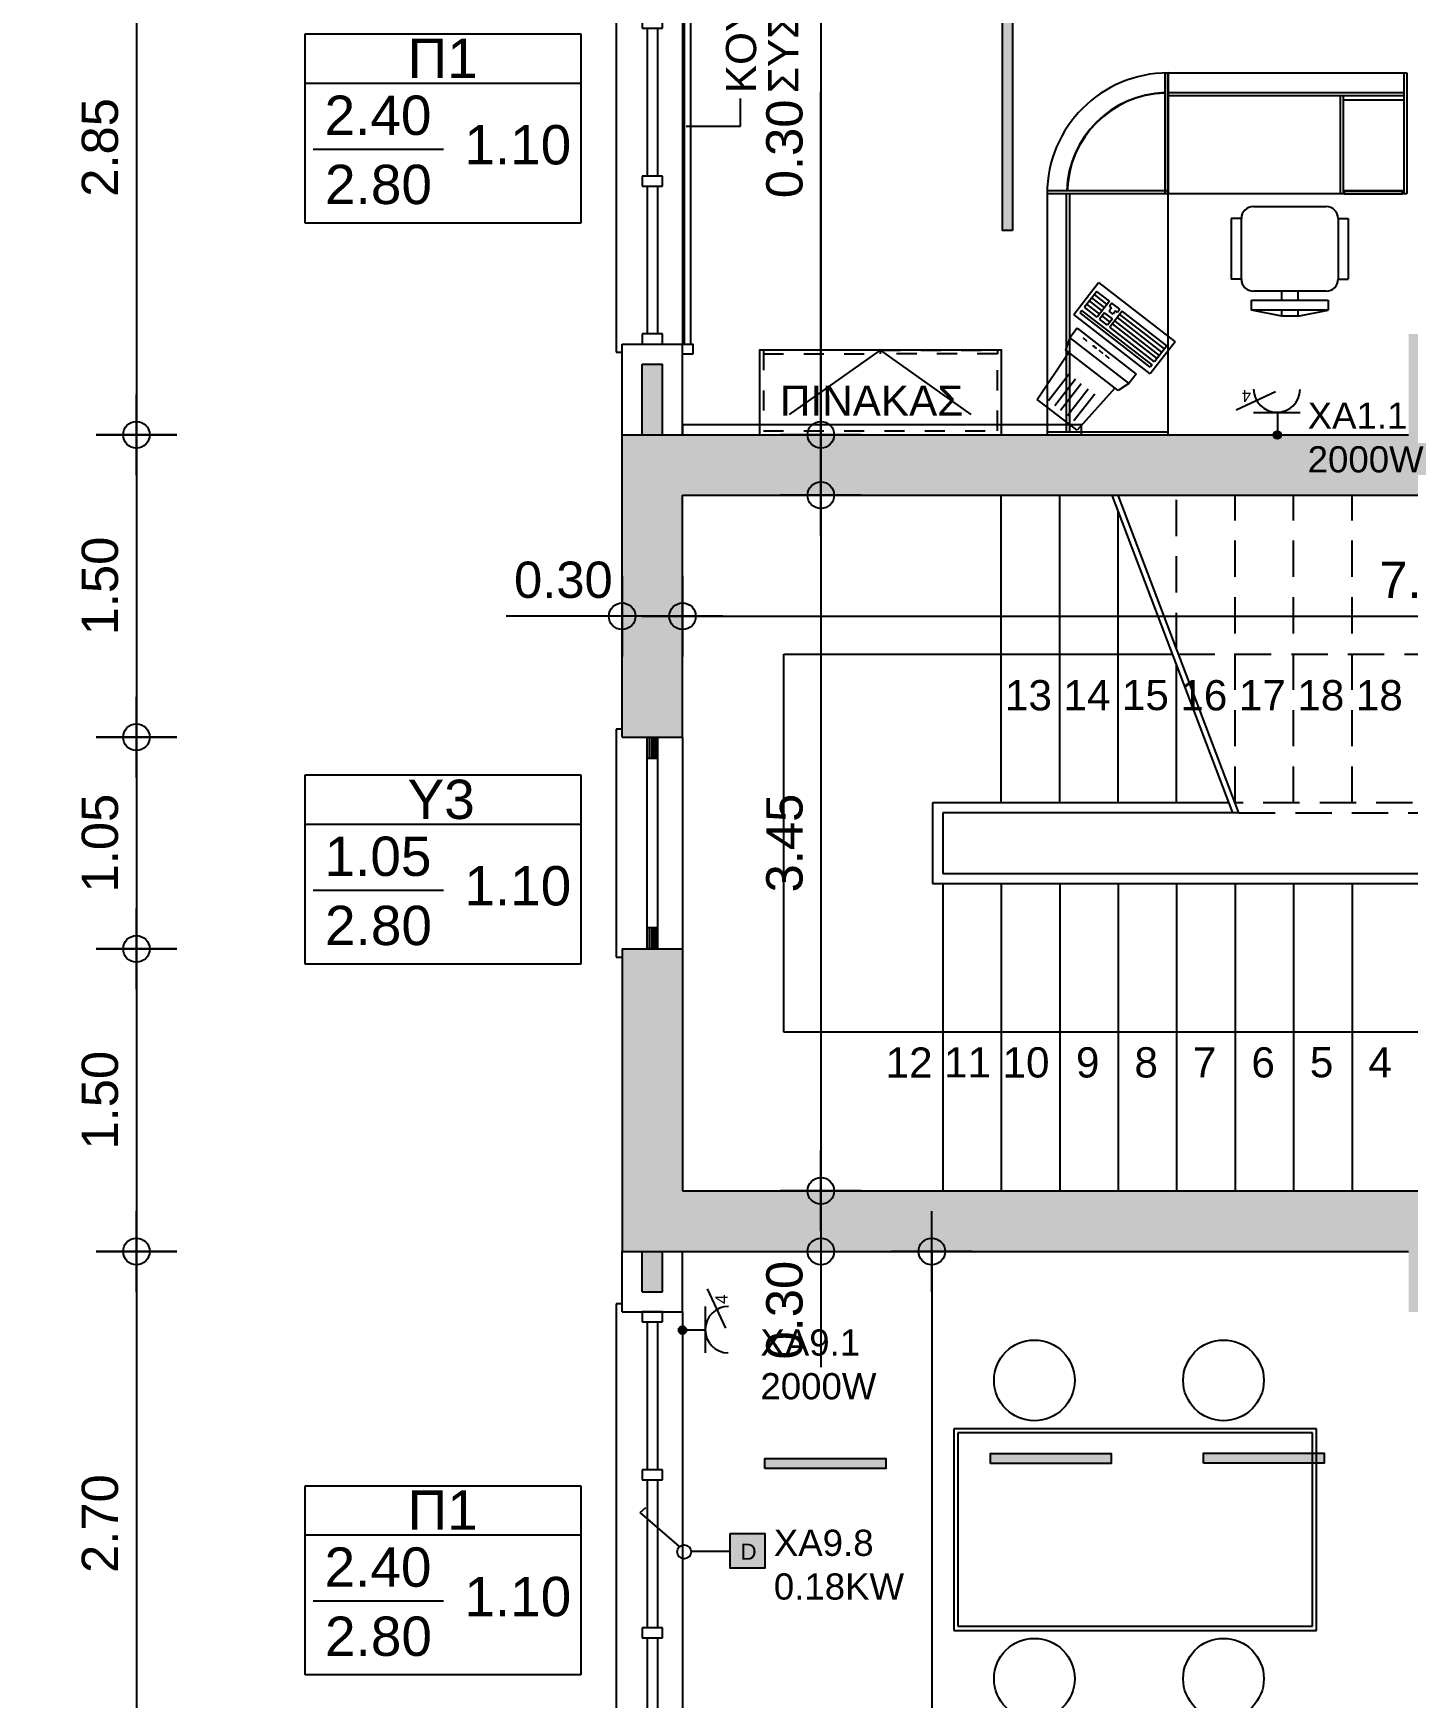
# Model space of a CAD drawing. Header units: metres. Extents: x -11 to 85, y -301 to 135.
# Drawn here: x 11.85 to 18.67, y -115.82 to -107.57 of the extents above; entities that cross this region are included whole.
import ezdxf
from ezdxf.enums import TextEntityAlignment as Align

# ---------------------------------------------------------------- set-up
doc = ezdxf.new("R2010")
doc.units = ezdxf.units.M
doc.header["$LTSCALE"] = 0.036
doc.header["$PDMODE"] = 2
doc.linetypes.add('HIDDEN', pattern=[0.375, 0.25, -0.125])
for name, color, linetype in [('arxitek aorofos', 252, 'Continuous'), ('DIMBLK', 252, 'Continuous'), ('Epipla', 252, 'Continuous'), ('hatch color', 252, 'Continuous'), ('HLEK-SYMBOL', 3, 'Continuous'), ('HLEK_FL001_SYMBOLS', 230, 'Continuous'), ('KYKLOFORHTES', 152, 'Continuous'), ('Parathira', 252, 'Continuous')]:
    doc.layers.add(name, color=color, linetype=linetype)
doc.styles.add('COMU-N', font='arial.ttf')
doc.styles.get("Standard").update_dxf_attribs({"font": 'arial.ttf'})
doc.dimstyles.new('CADWDOT', dxfattribs={"dimscale": 0.1, "dimtxt": 1.8, "dimasz": 0.08, "dimexe": 2, "dimexo": 0, "dimgap": 0.09, "dimtad": 0, "dimrnd": 0.001, "dimzin": 0, "dimdsep": 46, "dimtxsty": 'Standard', "dimblk1": 'ARTDIM', "dimblk2": 'ARTDIM', "dimsah": 1, "dimcen": 0.09, "dimdle": 0.05, "dimse1": 1, "dimse2": 1, "dimadec": 0, "dimazin": 0, "dimtfac": 1, "dimtmove": 0, "dimatfit": 3, "dimldrblk": 'ARTDIM', "dimfxl": 2, "dimtvp": 0.9999, "dimtolj": 1, "dimtzin": 0, "dimarcsym": 0})

# ---------------------------------------------------------------- blocks, each defined once
blk = doc.blocks.new('A$C52D13D70')
at = {"layer": 'Parathira'}
for p, q in [((-0.33, 0.04), (-0.33, -2.44)), ((-0.3, 0.04), (-0.33, 0.04)), ((-0.1, 0), (-0.2, 0)), ((-0.2, 0), (-0.2, -0.05)), ((-0.1, -0.05), (-0.1, 0)), ((0, 0), (0, -2.4)), ((-0.2, -0.05), (-0.1, -0.05)), ((-0.175, -0.05), (-0.175, -0.7833)), ((-0.125, -0.05), (-0.125, -0.7833)), ((-0.1, -0.7833), (-0.2, -0.7833)), ((-0.2, -0.7833), (-0.2, -0.8333)), ((-0.1, -0.8333), (-0.1, -0.7833)), ((-0.2, -0.8333), (-0.1, -0.8333)), ((-0.175, -0.8333), (-0.175, -1.5667)), ((-0.125, -0.8333), (-0.125, -1.5667)), ((-0.1, -1.5667), (-0.2, -1.5667)), ((-0.2, -1.5667), (-0.2, -1.6167)), ((-0.1, -1.6167), (-0.1, -1.5667)), ((-0.2, -1.6167), (-0.1, -1.6167)), ((-0.175, -1.6167), (-0.175, -2.35)), ((-0.125, -1.6167), (-0.125, -2.35)), ((-0.1, -2.35), (-0.2, -2.35)), ((-0.2, -2.35), (-0.2, -2.4)), ((-0.1, -2.4), (-0.1, -2.35)), ((-0.33, -2.44), (-0.3, -2.44)), ((-0.2, -2.4), (-0.1, -2.4))]:
    blk.add_line(p, q, dxfattribs=at)
blk = doc.blocks.new('A$C7E7A7D1A')
at = {"layer": 'Parathira'}
for p, q in [((-0.33, 0.04), (-0.33, -1.09)), ((-0.3, 0.04), (-0.33, 0.04)), ((-0.175, 0), (-0.125, 0)), ((-0.175, -1.05), (-0.175, 0)), ((-0.125, 0), (-0.125, -1.05)), ((0, 0), (0, -1.05)), ((-0.165, 0), (-0.165, -0.105)), ((-0.155, 0), (-0.155, -0.105)), ((-0.145, 0), (-0.145, -0.105)), ((-0.135, 0), (-0.135, -0.105)), ((-0.125, -0.105), (-0.175, -0.105)), ((-0.125, -0.945), (-0.175, -0.945)), ((-0.165, -0.945), (-0.165, -1.05)), ((-0.155, -0.945), (-0.155, -1.05)), ((-0.145, -0.945), (-0.145, -1.05)), ((-0.135, -0.945), (-0.135, -1.05)), ((-0.125, -1.05), (-0.175, -1.05)), ((-0.33, -1.09), (-0.3, -1.09))]:
    blk.add_line(p, q, dxfattribs=at)
blk = doc.blocks.new('ARTDIM')
at = {"layer": 'DIMBLK'}
for p, q in [((0, -24.9975), (0, 24.9975)), ((-24.9975, 0), (24.9975, 0))]:
    blk.add_line(p, q, dxfattribs=at)
blk.add_circle((0, 0), 8.25, dxfattribs=at)
blk = doc.blocks.new('*D1003')
at = {"layer": 'arxitek aorofos', "color": 0, "lineweight": -2}
blk.add_line((10.4234, -98.6155), (10.4234, -127.9995), dxfattribs=at)
at = {"layer": 'Defpoints', "color": 0, "transparency": 16777216}
for p in [(13.537, -98.6075), (10.4234, -128.0075), (13.537, -128.0075)]:
    blk.add_point(p, dxfattribs=at)
at = {"layer": 'arxitek aorofos', "color": 0, "lineweight": -2, "xscale": 0.008, "yscale": 0.008, "zscale": 0.008}
for p, rotation in [((10.4234, -98.6075), 90), ((10.4234, -128.0075), 270)]:
    blk.add_blockref('ARTDIM', p, dxfattribs=dict(at, rotation=rotation))
at = {"layer": 'arxitek aorofos', "color": 0, "insert": (10.2434, -113.3075), "char_height": 0.18, "attachment_point": 5, "rotation": 90}
blk.add_mtext('\\A1;29.40', dxfattribs=at)
blk = doc.blocks.new('*D1019')
at = {"layer": 'arxitek aorofos', "color": 0, "lineweight": -2}
blk.add_line((12.3649, -106.7155), (12.3649, -109.5495), dxfattribs=at)
at = {"layer": 'Defpoints', "color": 0, "transparency": 16777216}
for p in [(13.8283, -106.7075), (12.3649, -109.5575), (13.8283, -109.5575)]:
    blk.add_point(p, dxfattribs=at)
at = {"layer": 'arxitek aorofos', "color": 0, "lineweight": -2, "xscale": 0.008, "yscale": 0.008, "zscale": 0.008}
for p, rotation in [((12.3649, -106.7075), 90), ((12.3649, -109.5575), 270)]:
    blk.add_blockref('ARTDIM', p, dxfattribs=dict(at, rotation=rotation))
at = {"layer": 'arxitek aorofos', "color": 0, "insert": (12.1849, -108.1325), "char_height": 0.18, "attachment_point": 5, "rotation": 90}
blk.add_mtext('\\A1;2.85', dxfattribs=at)
blk = doc.blocks.new('*D1020')
at = {"layer": 'arxitek aorofos', "color": 0, "lineweight": -2}
blk.add_line((12.3649, -109.5655), (12.3649, -111.0495), dxfattribs=at)
at = {"layer": 'Defpoints', "color": 0, "transparency": 16777216}
for p in [(13.8283, -109.5575), (12.3649, -111.0575), (13.8283, -111.0575)]:
    blk.add_point(p, dxfattribs=at)
at = {"layer": 'arxitek aorofos', "color": 0, "lineweight": -2, "xscale": 0.008, "yscale": 0.008, "zscale": 0.008}
for p, rotation in [((12.3649, -109.5575), 90), ((12.3649, -111.0575), 270)]:
    blk.add_blockref('ARTDIM', p, dxfattribs=dict(at, rotation=rotation))
at = {"layer": 'arxitek aorofos', "color": 0, "insert": (12.1849, -110.3075), "char_height": 0.18, "attachment_point": 5, "rotation": 90}
blk.add_mtext('\\A1;1.50', dxfattribs=at)
blk = doc.blocks.new('*D1021')
at = {"layer": 'arxitek aorofos', "color": 0, "lineweight": -2}
blk.add_line((12.3649, -111.0655), (12.3649, -112.0995), dxfattribs=at)
at = {"layer": 'Defpoints', "color": 0, "transparency": 16777216}
for p in [(14.1283, -111.0575), (12.3649, -112.1075), (14.1283, -112.1075)]:
    blk.add_point(p, dxfattribs=at)
at = {"layer": 'arxitek aorofos', "color": 0, "lineweight": -2, "xscale": 0.008, "yscale": 0.008, "zscale": 0.008}
for p, rotation in [((12.3649, -111.0575), 90), ((12.3649, -112.1075), 270)]:
    blk.add_blockref('ARTDIM', p, dxfattribs=dict(at, rotation=rotation))
at = {"layer": 'arxitek aorofos', "color": 0, "insert": (12.1849, -111.5825), "char_height": 0.18, "attachment_point": 5, "rotation": 90}
blk.add_mtext('\\A1;1.05', dxfattribs=at)
blk = doc.blocks.new('*D1022')
at = {"layer": 'arxitek aorofos', "color": 0, "lineweight": -2}
blk.add_line((12.3649, -112.1155), (12.3649, -113.5995), dxfattribs=at)
at = {"layer": 'Defpoints', "color": 0, "transparency": 16777216}
for p in [(14.1283, -112.1075), (12.3649, -113.6075), (14.1283, -113.6075)]:
    blk.add_point(p, dxfattribs=at)
at = {"layer": 'arxitek aorofos', "color": 0, "lineweight": -2, "xscale": 0.008, "yscale": 0.008, "zscale": 0.008}
for p, rotation in [((12.3649, -112.1075), 90), ((12.3649, -113.6075), 270)]:
    blk.add_blockref('ARTDIM', p, dxfattribs=dict(at, rotation=rotation))
at = {"layer": 'arxitek aorofos', "color": 0, "insert": (12.1849, -112.8575), "char_height": 0.18, "attachment_point": 5, "rotation": 90}
blk.add_mtext('\\A1;1.50', dxfattribs=at)
blk = doc.blocks.new('*D1023')
at = {"layer": 'arxitek aorofos', "color": 0, "lineweight": -2}
blk.add_line((12.3649, -113.6155), (12.3649, -116.2995), dxfattribs=at)
at = {"layer": 'Defpoints', "color": 0, "transparency": 16777216}
for p in [(13.8283, -113.6075), (12.3649, -116.3075), (13.8283, -116.3075)]:
    blk.add_point(p, dxfattribs=at)
at = {"layer": 'arxitek aorofos', "color": 0, "lineweight": -2, "xscale": 0.008, "yscale": 0.008, "zscale": 0.008}
for p, rotation in [((12.3649, -113.6075), 90), ((12.3649, -116.3075), 270)]:
    blk.add_blockref('ARTDIM', p, dxfattribs=dict(at, rotation=rotation))
at = {"layer": 'arxitek aorofos', "color": 0, "insert": (12.1849, -114.9575), "char_height": 0.18, "attachment_point": 5, "rotation": 90}
blk.add_mtext('\\A1;2.70', dxfattribs=at)
blk = doc.blocks.new('*D1098')
at = {"layer": 'arxitek aorofos', "color": 0, "lineweight": -2}
blk.add_line((15.7595, -98.9155), (15.7595, -109.5495), dxfattribs=at)
at = {"layer": 'Defpoints', "color": 0, "transparency": 16777216}
for p in [(15.0737, -98.9075), (15.0737, -109.5575), (15.7595, -109.5575)]:
    blk.add_point(p, dxfattribs=at)
at = {"layer": 'arxitek aorofos', "color": 0, "lineweight": -2, "xscale": 0.008, "yscale": 0.008, "zscale": 0.008}
for p, rotation in [((15.7595, -98.9075), 90), ((15.7595, -109.5575), 270)]:
    blk.add_blockref('ARTDIM', p, dxfattribs=dict(at, rotation=rotation))
at = {"layer": 'arxitek aorofos', "color": 0, "insert": (15.5796, -104.2325), "char_height": 0.18, "attachment_point": 5, "rotation": 90}
blk.add_mtext('\\A1;10.65', dxfattribs=at)
blk = doc.blocks.new('*D1099')
at = {"layer": 'arxitek aorofos', "color": 0, "lineweight": -2}
for p, q in [((15.7595, -109.5575), (15.7595, -107.8562)), ((15.7595, -109.8495), (15.7595, -109.5655))]:
    blk.add_line(p, q, dxfattribs=at)
at = {"layer": 'Defpoints', "color": 0, "transparency": 16777216}
for p in [(15.3737, -109.5575), (15.3737, -109.8575), (15.7595, -109.8575)]:
    blk.add_point(p, dxfattribs=at)
at = {"layer": 'arxitek aorofos', "color": 0, "lineweight": -2, "xscale": 0.008, "yscale": 0.008, "zscale": 0.008}
for p, rotation in [((15.7595, -109.5575), 90), ((15.7595, -109.8575), 270)]:
    blk.add_blockref('ARTDIM', p, dxfattribs=dict(at, rotation=rotation))
at = {"layer": 'arxitek aorofos', "color": 0, "insert": (15.5796, -108.1395), "char_height": 0.18, "attachment_point": 5, "rotation": 90}
blk.add_mtext('\\A1;0.30', dxfattribs=at)
blk = doc.blocks.new('*D1100')
at = {"layer": 'arxitek aorofos', "color": 0, "lineweight": -2}
blk.add_line((15.7595, -109.8655), (15.7595, -113.2995), dxfattribs=at)
at = {"layer": 'Defpoints', "color": 0, "transparency": 16777216}
for p in [(15.0737, -109.8575), (15.0737, -113.3075), (15.7595, -113.3075)]:
    blk.add_point(p, dxfattribs=at)
at = {"layer": 'arxitek aorofos', "color": 0, "lineweight": -2, "xscale": 0.008, "yscale": 0.008, "zscale": 0.008}
for p, rotation in [((15.7595, -109.8575), 90), ((15.7595, -113.3075), 270)]:
    blk.add_blockref('ARTDIM', p, dxfattribs=dict(at, rotation=rotation))
at = {"layer": 'arxitek aorofos', "color": 0, "insert": (15.5796, -111.5825), "char_height": 0.18, "attachment_point": 5, "rotation": 90}
blk.add_mtext('\\A1;3.45', dxfattribs=at)
blk = doc.blocks.new('*D1101')
at = {"layer": 'arxitek aorofos', "color": 0, "lineweight": -2}
for p, q in [((15.7595, -113.3155), (15.7595, -113.5995)), ((15.7595, -113.6075), (15.7595, -114.1821))]:
    blk.add_line(p, q, dxfattribs=at)
at = {"layer": 'Defpoints', "color": 0, "transparency": 16777216}
for p in [(15.0737, -113.3075), (15.0737, -113.6075), (15.7595, -113.6075)]:
    blk.add_point(p, dxfattribs=at)
at = {"layer": 'arxitek aorofos', "color": 0, "lineweight": -2, "xscale": 0.008, "yscale": 0.008, "zscale": 0.008}
for p, rotation in [((15.7595, -113.3075), 90), ((15.7595, -113.6075), 270)]:
    blk.add_blockref('ARTDIM', p, dxfattribs=dict(at, rotation=rotation))
at = {"layer": 'arxitek aorofos', "color": 0, "insert": (15.5796, -113.8988), "char_height": 0.18, "attachment_point": 5, "rotation": 90}
blk.add_mtext('\\A1;0.30', dxfattribs=at)
blk = doc.blocks.new('*D1102')
at = {"layer": 'arxitek aorofos', "color": 0, "lineweight": -2}
blk.add_line((16.3095, -113.6155), (16.3095, -120.3495), dxfattribs=at)
at = {"layer": 'Defpoints', "color": 0, "transparency": 16777216}
for p in [(19.2237, -113.6075), (16.3095, -120.3575), (19.2237, -120.3575)]:
    blk.add_point(p, dxfattribs=at)
at = {"layer": 'arxitek aorofos', "color": 0, "lineweight": -2, "xscale": 0.008, "yscale": 0.008, "zscale": 0.008}
for p, rotation in [((16.3095, -113.6075), 90), ((16.3095, -120.3575), 270)]:
    blk.add_blockref('ARTDIM', p, dxfattribs=dict(at, rotation=rotation))
at = {"layer": 'arxitek aorofos', "color": 0, "insert": (16.1296, -116.9825), "char_height": 0.18, "attachment_point": 5, "rotation": 90}
blk.add_mtext('\\A1;6.75', dxfattribs=at)
blk = doc.blocks.new('*D1116')
at = {"layer": 'arxitek aorofos', "color": 0, "lineweight": -2}
for p, q in [((14.7737, -110.4577), (14.1991, -110.4577)), ((15.0657, -110.4577), (14.7817, -110.4577))]:
    blk.add_line(p, q, dxfattribs=at)
at = {"layer": 'Defpoints', "color": 0, "transparency": 16777216}
for p in [(14.7737, -110.0392), (15.0737, -110.0392), (14.7737, -110.4577)]:
    blk.add_point(p, dxfattribs=at)
at = {"layer": 'arxitek aorofos', "color": 0, "lineweight": -2, "xscale": 0.008, "yscale": 0.008, "zscale": 0.008, "rotation": 180}
blk.add_blockref('ARTDIM', (14.7737, -110.4577), dxfattribs=at)
at = {"layer": 'arxitek aorofos', "color": 0, "lineweight": -2, "xscale": 0.008, "yscale": 0.008, "zscale": 0.008}
blk.add_blockref('ARTDIM', (15.0737, -110.4577), dxfattribs=at)
at = {"layer": 'arxitek aorofos', "color": 0, "insert": (14.4824, -110.2777), "char_height": 0.18, "attachment_point": 5}
blk.add_mtext('\\A1;0.30', dxfattribs=at)
blk = doc.blocks.new('*D1117')
at = {"layer": 'arxitek aorofos', "color": 0, "lineweight": -2}
blk.add_line((15.0817, -110.4577), (22.4657, -110.4577), dxfattribs=at)
at = {"layer": 'Defpoints', "color": 0, "transparency": 16777216}
for p in [(15.0737, -110.0392), (22.4737, -110.0392), (22.4737, -110.4577)]:
    blk.add_point(p, dxfattribs=at)
at = {"layer": 'arxitek aorofos', "color": 0, "lineweight": -2, "xscale": 0.008, "yscale": 0.008, "zscale": 0.008, "rotation": 180}
blk.add_blockref('ARTDIM', (15.0737, -110.4577), dxfattribs=at)
at = {"layer": 'arxitek aorofos', "color": 0, "lineweight": -2, "xscale": 0.008, "yscale": 0.008, "zscale": 0.008}
blk.add_blockref('ARTDIM', (22.4737, -110.4577), dxfattribs=at)
at = {"layer": 'arxitek aorofos', "color": 0, "insert": (18.7737, -110.2777), "char_height": 0.18, "attachment_point": 5}
blk.add_mtext('\\A1;7.40', dxfattribs=at)
blk = doc.blocks.new('A$C074263FA')
at = {"layer": 'Epipla'}
for p, q in [((0.05, -0.01), (2.45, -0.01)), ((0.05, -0.04), (2.45, -0.04))]:
    blk.add_line(p, q, dxfattribs=at)
for points in [[(0, -0.05), (0, 0), (0.05, 0), (0.05, -0.05)], [(2.5, -0.05), (2.5, 0), (2.45, 0), (2.45, -0.05)]]:
    blk.add_lwpolyline(points, close=True, dxfattribs=at)
blk = doc.blocks.new('thranio erga 1')
at = {"layer": 'arxitek aorofos'}
for p, q in [((-7.0812, 47.2606), (-8.0812, 47.2606)), ((-8.0812, 47.2606), (-8.0812, 45.4606)), ((-7.1012, 47.2406), (-8.0612, 47.2406)), ((-8.0612, 47.2406), (-8.0612, 45.4806)), ((-7.1012, 45.4806), (-7.1012, 47.2406)), ((-7.0812, 45.4606), (-7.0812, 47.2606)), ((-8.0812, 45.4606), (-7.0812, 45.4606)), ((-8.0612, 45.4806), (-7.1012, 45.4806))]:
    blk.add_line(p, q, dxfattribs=at)
for centre in [(-8.3206, 46.7988), (-6.8412, 46.7988), (-8.3206, 45.8608), (-6.8412, 45.8608)]:
    blk.add_circle(centre, 0.2, dxfattribs=at)
blk = doc.blocks.new('gJ6_a14')
at = {"linetype": 'Continuous'}
for p, q in [((-0.1176, 0.1119), (0.113, 0.1119)), ((0, 0.1119), (0, 0))]:
    blk.add_line(p, q, dxfattribs=at)
blk.add_arc((-0.0023, 0.2279), 0.1153, 180, 358.95657, dxfattribs=at)
blk = doc.blocks.new('*X1779')
at = {"color": 0}
for p, q in [((15.598, 2.587), (15.737, 2.727)), ((15.598, 2.622), (15.702, 2.727)), ((15.604, 2.646), (15.605, 2.647)), ((15.605, 2.559), (15.765, 2.719)), ((15.609, 2.652), (15.618, 2.66)), ((15.617, 2.536), (15.789, 2.707)), ((15.623, 2.665), (15.631, 2.674)), ((15.633, 2.516), (15.808, 2.691)), ((15.636, 2.678), (15.645, 2.687)), ((15.64, 2.647), (15.649, 2.656)), ((15.649, 2.691), (15.658, 2.7)), ((15.653, 2.501), (15.824, 2.672)), ((15.654, 2.66), (15.662, 2.669)), ((15.662, 2.705), (15.671, 2.714)), ((15.667, 2.674), (15.676, 2.683)), ((15.671, 2.643), (15.68, 2.652)), ((15.676, 2.718), (15.678, 2.721)), ((15.676, 2.489), (15.836, 2.648)), ((15.68, 2.687), (15.689, 2.696)), ((15.685, 2.656), (15.693, 2.665)), ((15.693, 2.7), (15.702, 2.709)), ((15.698, 2.669), (15.707, 2.678)), ((15.702, 2.638), (15.711, 2.647)), ((15.707, 2.714), (15.715, 2.722)), ((15.711, 2.683), (15.72, 2.691)), ((15.715, 2.652), (15.724, 2.66)), ((15.72, 2.727), (15.721, 2.728)), ((15.724, 2.696), (15.733, 2.705)), ((15.729, 2.665), (15.738, 2.674)), ((15.738, 2.709), (15.746, 2.718)), ((15.742, 2.678), (15.751, 2.687)), ((15.746, 2.647), (15.755, 2.656)), ((15.751, 2.722), (15.752, 2.724)), ((15.755, 2.691), (15.764, 2.7)), ((15.76, 2.66), (15.768, 2.669)), ((15.768, 2.705), (15.777, 2.714)), ((15.773, 2.674), (15.782, 2.683)), ((15.777, 2.643), (15.786, 2.652)), ((15.786, 2.687), (15.795, 2.696)), ((15.791, 2.656), (15.799, 2.665)), ((15.804, 2.669), (15.813, 2.678)), ((15.808, 2.638), (15.817, 2.647)), ((15.822, 2.652), (15.83, 2.66)), ((15.601, 2.607), (15.609, 2.616)), ((15.605, 2.577), (15.614, 2.585)), ((15.611, 2.547), (15.618, 2.554)), ((15.614, 2.621), (15.623, 2.63)), ((15.618, 2.59), (15.627, 2.599)), ((15.623, 2.559), (15.631, 2.568)), ((15.627, 2.634), (15.636, 2.643)), ((15.627, 2.528), (15.636, 2.537)), ((15.631, 2.603), (15.64, 2.612)), ((15.636, 2.572), (15.645, 2.581)), ((15.64, 2.541), (15.649, 2.55)), ((15.645, 2.616), (15.654, 2.625)), ((15.645, 2.51), (15.654, 2.519)), ((15.649, 2.585), (15.658, 2.594)), ((15.654, 2.554), (15.662, 2.563)), ((15.658, 2.63), (15.667, 2.638)), ((15.658, 2.523), (15.667, 2.532)), ((15.662, 2.599), (15.671, 2.607)), ((15.664, 2.494), (15.671, 2.501)), ((15.667, 2.568), (15.676, 2.577)), ((15.671, 2.537), (15.68, 2.546)), ((15.676, 2.612), (15.685, 2.621)), ((15.676, 2.506), (15.685, 2.515)), ((15.68, 2.581), (15.689, 2.59)), ((15.685, 2.55), (15.693, 2.559)), ((15.689, 2.625), (15.698, 2.634)), ((15.689, 2.519), (15.698, 2.528)), ((15.693, 2.594), (15.702, 2.603)), ((15.693, 2.488), (15.702, 2.497)), ((15.698, 2.563), (15.707, 2.572)), ((15.702, 2.532), (15.711, 2.541)), ((15.705, 2.482), (15.843, 2.62)), ((15.707, 2.607), (15.715, 2.616)), ((15.707, 2.501), (15.715, 2.51)), ((15.711, 2.577), (15.72, 2.585)), ((15.715, 2.546), (15.724, 2.554)), ((15.72, 2.621), (15.729, 2.63)), ((15.72, 2.515), (15.729, 2.523)), ((15.724, 2.59), (15.733, 2.599)), ((15.724, 2.484), (15.733, 2.493)), ((15.729, 2.559), (15.738, 2.568)), ((15.733, 2.634), (15.742, 2.643)), ((15.733, 2.528), (15.742, 2.537)), ((15.738, 2.603), (15.746, 2.612)), ((15.738, 2.497), (15.746, 2.506)), ((15.741, 2.482), (15.842, 2.584)), ((15.742, 2.572), (15.751, 2.581)), ((15.746, 2.541), (15.755, 2.55)), ((15.751, 2.616), (15.76, 2.625)), ((15.751, 2.51), (15.76, 2.519)), ((15.755, 2.585), (15.764, 2.594)), ((15.76, 2.554), (15.768, 2.563)), ((15.764, 2.63), (15.773, 2.638)), ((15.764, 2.523), (15.773, 2.532)), ((15.768, 2.599), (15.777, 2.607)), ((15.768, 2.493), (15.777, 2.501)), ((15.773, 2.568), (15.782, 2.577)), ((15.777, 2.537), (15.786, 2.546)), ((15.782, 2.612), (15.791, 2.621)), ((15.782, 2.506), (15.791, 2.515)), ((15.786, 2.581), (15.795, 2.59)), ((15.791, 2.55), (15.799, 2.559)), ((15.795, 2.625), (15.804, 2.634)), ((15.795, 2.519), (15.804, 2.528)), ((15.799, 2.594), (15.808, 2.603)), ((15.804, 2.563), (15.813, 2.572)), ((15.808, 2.532), (15.817, 2.541)), ((15.813, 2.607), (15.822, 2.616)), ((15.817, 2.577), (15.826, 2.585)), ((15.822, 2.546), (15.83, 2.554)), ((15.826, 2.621), (15.835, 2.63)), ((15.83, 2.59), (15.839, 2.599)), ((15.835, 2.559), (15.835, 2.56)), ((15.839, 2.634), (15.84, 2.635)), ((15.844, 2.603), (15.844, 2.603))]:
    blk.add_line(p, q, dxfattribs=at)
blk = doc.blocks.new('GJ6_A78')
at = {"layer": 'HLEK-SYMBOL', "color": 0, "linetype": 'Continuous'}
blk.add_circle((0, 0), 0.0989, dxfattribs=at)
at = {"layer": 'HLEK-SYMBOL', "color": 0, "xscale": 0.8, "yscale": 0.8, "zscale": 0.8}
blk.add_blockref('*X1779', (-12.576, -2.084), dxfattribs=at)
blk = doc.blocks.new('priza')
at = {"layer": 'HLEK_FL001_SYMBOLS', "rotation": 180}
blk.add_blockref('gJ6_a14', (87.4, -100.4952), dxfattribs=at)
at = {"layer": 'HLEK_FL001_SYMBOLS', "xscale": 0.1951472641207488, "yscale": 0.1951472641207488, "zscale": 0.1951472641207488}
blk.add_blockref('GJ6_A78', (87.4, -100.4953), dxfattribs=at)
blk = doc.blocks.new('tetrapli priza')
at = {"layer": 'HLEK_FL001_SYMBOLS', "ltscale": 5}
blk.add_line((479.6442, -48.2674), (479.8393, -48.1769), dxfattribs=at)
at = {"layer": 'HLEK_FL001_SYMBOLS'}
blk.add_blockref('priza', (392.2343, 52.442), dxfattribs=at)
at = {"layer": 'HLEK_FL001_SYMBOLS', "ltscale": 5}
blk.add_text('4', height=0.06, dxfattribs=at).set_placement((479.7645, -48.2766))
blk = doc.blocks.new('lampes fthorismou 120')
at = {"layer": 'hatch color'}
blk.add_hatch(color=181, dxfattribs=at).paths.add_polyline_path([(84.1811, -99.2639), (84.1811, -99.2139), (85.3811, -99.2139), (85.3811, -99.2639)])
at = {"layer": 'HLEK_FL001_SYMBOLS'}
blk.add_lwpolyline([(84.1811, -99.2639), (84.1811, -99.2139), (85.3811, -99.2139), (85.3811, -99.2639)], close=True, dxfattribs=at)
blk = doc.blocks.new('led 23W')
at = {"layer": 'hatch color'}
blk.add_hatch(color=181, dxfattribs=at).paths.add_polyline_path([(101.2388, -6.7734), (101.2388, -6.7234), (101.8376, -6.7234), (101.8376, -6.7734)])
at = {"layer": 'HLEK_FL001_SYMBOLS'}
blk.add_lwpolyline([(101.2388, -6.7734), (101.2388, -6.7234), (101.8376, -6.7234), (101.8376, -6.7734)], close=True, dxfattribs=at)
blk = doc.blocks.new('gJ6_a1')
at = {"linetype": 'Continuous'}
for p, q in [((-0.2193, 0.2297), (-0.191, 0.2541)), ((-0.024, 0.0608), (-0.2193, 0.2297))]:
    blk.add_line(p, q, dxfattribs=at)
blk.add_circle((-0.0005, 0.0343), 0.0349, dxfattribs=at)
blk = doc.blocks.new('dimmer')
at = {"layer": 'HLEK_FL001_SYMBOLS'}
blk.add_hatch(color=11, dxfattribs=at).paths.add_polyline_path([(2263.758, 1291.699), (2263.543, 1291.699), (2263.543, 1291.484), (2263.758, 1291.484)])
blk.add_lwpolyline([(2263.543, 1291.699), (2263.758, 1291.699), (2263.758, 1291.484), (2263.543, 1291.484)], close=True, dxfattribs=at)
blk.add_text('D', height=0.1, dxfattribs=at).set_placement((2263.606, 1291.536))
blk = doc.blocks.new('dimmer1')
at = {"layer": 'HLEK_FL001_SYMBOLS'}
blk.add_line((2318.1609, 1255.9928), (2317.9681, 1255.9928), dxfattribs=at)
at = {"layer": 'HLEK_FL001_SYMBOLS', "xscale": 0.8000000000000114, "yscale": 0.8000000000000114, "zscale": 0.8000000000000114}
blk.add_blockref('dimmer', (507.3271, 222.7235), dxfattribs=at)

msp = doc.modelspace()

# ---------------------------------------------------------------- hatches: boundary and pattern name
at = {"layer": 'arxitek aorofos'}
for points in [[(18.9737, -109.0575), (18.6737, -109.0575), (18.6737, -109.5575), (14.7737, -109.5575), (14.7737, -111.0575), (15.0737, -111.0575), (15.0737, -109.8575), (18.9737, -109.8575)], [(14.9737, -109.2075), (14.8737, -109.2075), (14.8737, -109.5575), (14.9737, -109.5575)], [(15.0737, -113.3075), (15.0737, -112.1075), (14.7737, -112.1075), (14.7737, -113.6075), (18.6737, -113.6075), (18.6737, -113.9075), (18.9737, -113.9075), (18.9737, -113.3075)], [(14.9737, -113.6075), (14.8737, -113.6075), (14.8737, -113.8075), (14.9737, -113.8075)]]:
    msp.add_hatch(color=256, dxfattribs=at).paths.add_polyline_path(points)

# ---------------------------------------------------------------- linework, layer by layer
for p, q in [((13.2024, -108.5073), (13.2024, -107.5697)), ((13.2024, -107.5697), (14.5697, -107.5697)), ((14.5697, -107.5697), (14.5697, -108.5073)), ((17.4662, -107.7631), (18.6658, -107.7631)), ((17.4662, -108.3628), (17.4662, -107.7631)), ((17.4662, -107.7631), (17.4662, -108.3628)), ((17.4812, -108.3628), (17.4812, -107.7631)), ((17.4812, -107.7631), (17.4812, -108.3628)), ((18.6508, -107.7631), (18.6508, -108.3628)), ((18.6658, -107.7631), (18.6658, -108.3628)), ((14.5697, -107.8154), (13.2024, -107.8154)), ((17.4812, -107.8593), (18.6508, -107.8593)), ((17.4812, -107.8753), (18.6508, -107.8753)), ((18.3361, -108.3629), (18.3361, -107.8753)), ((18.3508, -108.3629), (18.3508, -107.8753)), ((15.3607, -108.0263), (15.3607, -107.8903)), ((18.3508, -107.8972), (18.6508, -107.8972)), ((15.0921, -108.0263), (15.3607, -108.0263)), ((13.2414, -108.1409), (13.8873, -108.1409)), ((17.4812, -108.3478), (16.8814, -108.3478)), ((17.4662, -108.3478), (16.8814, -108.3478)), ((16.8814, -108.3628), (16.8814, -109.5575)), ((17.4812, -108.3628), (16.8814, -108.3628)), ((17.4812, -108.3628), (16.8814, -108.3628)), ((16.9776, -109.5425), (16.9776, -108.3628)), ((16.9937, -109.5425), (16.9937, -108.3628)), ((18.6658, -108.3628), (17.4662, -108.3628)), ((17.4812, -109.5575), (17.4812, -108.3478)), ((18.3508, -108.3629), (18.3361, -108.3629)), ((18.3508, -108.3478), (18.6508, -108.3478)), ((17.9048, -108.4256), (18.2648, -108.4256)), ((14.5697, -108.5073), (13.2024, -108.5073)), ((17.8448, -108.4856), (17.7948, -108.4856)), ((17.7948, -108.4856), (17.7948, -108.7856)), ((17.8448, -108.7856), (17.8448, -108.4856)), ((18.3248, -108.4856), (18.3748, -108.4856)), ((18.3248, -108.4856), (18.3248, -108.7856)), ((18.3748, -108.4856), (18.3748, -108.7856)), ((17.8448, -108.7856), (17.7948, -108.7856)), ((18.3248, -108.7856), (18.3748, -108.7856)), ((17.0141, -108.9605), (17.1368, -108.8025)), ((17.128, -108.8464, 0.0001), (17.0667, -108.9254, 0.0001)), ((17.179, -108.9112, 0.0001), (17.1158, -108.8622, 0.0001)), ((17.1912, -108.8954, 0.0001), (17.128, -108.8464, 0.0001)), ((17.1368, -108.8025), (17.5159, -109.0969)), ((18.2648, -108.8456), (17.9048, -108.8456)), ((18.0448, -108.8896), (18.0448, -108.8456)), ((18.1248, -108.8456), (18.1248, -108.8896)), ((17.0544, -108.9412, 0.0001), (17.0452, -108.953, 0.0001)), ((17.3928, -109.2229, 0.0001), (17.0452, -108.953, 0.0001)), ((17.402, -109.211, 0.0001), (17.0544, -108.9412, 0.0001)), ((17.1299, -108.9744, 0.0001), (17.0667, -108.9254, 0.0001)), ((17.1422, -108.9586, 0.0001), (17.079, -108.9096, 0.0001)), ((17.1544, -108.9428, 0.0001), (17.0912, -108.8938, 0.0001)), ((17.1667, -108.927, 0.0001), (17.1035, -108.878, 0.0001)), ((17.1912, -108.8954, 0.0001), (17.1299, -108.9744, 0.0001)), ((17.1663, -108.952, 0.0001), (17.1417, -108.9836, 0.0001)), ((17.2058, -108.9827, 0.0001), (17.1663, -108.952, 0.0001)), ((17.2007, -108.9281, 0.0001), (17.1884, -108.9439, 0.0001)), ((17.2082, -108.9592, 0.0001), (17.1884, -108.9439, 0.0001)), ((17.2031, -108.9046, 0.0001), (17.1908, -108.9204, 0.0001)), ((17.2007, -108.9281, 0.0001), (17.1908, -108.9204, 0.0001)), ((17.2544, -108.9445, 0.0001), (17.1931, -109.0235, 0.0001)), ((17.2426, -108.9353, 0.0001), (17.2031, -108.9046, 0.0001)), ((17.2204, -108.9434, 0.0001), (17.2082, -108.9592, 0.0001)), ((17.2303, -108.9511, 0.0001), (17.2204, -108.9434, 0.0001)), ((17.2426, -108.9353, 0.0001), (17.2303, -108.9511, 0.0001)), ((17.4756, -109.1163, 0.0001), (17.2544, -108.9445, 0.0001)), ((17.8948, -108.8896), (18.2748, -108.8896)), ((17.8948, -108.9396), (17.8948, -108.8896)), ((18.0448, -108.9696), (17.8948, -108.9396)), ((18.2748, -108.9396), (17.8948, -108.9396)), ((18.0448, -108.9696), (18.0448, -108.9396)), ((18.1248, -108.9396), (18.1248, -108.9696)), ((18.1248, -108.9696), (18.2748, -108.9396)), ((18.2748, -108.8896), (18.2748, -108.9396)), ((17.0306, -109.0292), (16.9938, -109.0766)), ((17.3932, -109.2549), (17.0141, -108.9605)), ((17.0306, -109.0292), (17.3229, -109.2562)), ((17.1812, -109.0143, 0.0001), (17.1417, -108.9836, 0.0001)), ((17.1935, -108.9985, 0.0001), (17.154, -108.9678, 0.0001)), ((17.2058, -108.9827, 0.0001), (17.1812, -109.0143, 0.0001)), ((17.4142, -109.1952, 0.0001), (17.1931, -109.0235, 0.0001)), ((17.4265, -109.1794, 0.0001), (17.2053, -109.0077, 0.0001)), ((17.4388, -109.1636, 0.0001), (17.2176, -108.9919, 0.0001)), ((17.451, -109.1478, 0.0001), (17.2299, -108.9761, 0.0001)), ((17.4633, -109.132, 0.0001), (17.2421, -108.9603, 0.0001)), ((18.1248, -108.9696), (18.0448, -108.9696)), ((14.7737, -109.5575), (14.7737, -109.1075)), ((14.7737, -109.1075), (15.0737, -109.1075)), ((15.0737, -109.5575), (15.0737, -109.1075)), ((16.9938, -109.0766), (16.9728, -109.1363)), ((16.9938, -109.0766), (17.2861, -109.3035)), ((17.5159, -109.0969), (17.3932, -109.2549)), ((17.4756, -109.1163, 0.0001), (17.4142, -109.1952, 0.0001)), ((15.6046, -109.4575), (16.0546, -109.1375)), ((16.5046, -109.4575), (16.0546, -109.1375)), ((16.8327, -109.3819), (16.9886, -109.1485)), ((17.2335, -109.3387), (16.9728, -109.1363)), ((14.8737, -109.5575), (14.8737, -109.2075)), ((14.8737, -109.2075), (14.9737, -109.2075)), ((14.9737, -109.5575), (14.9737, -109.2075)), ((17.3229, -109.2562), (17.2861, -109.3035)), ((17.402, -109.211, 0.0001), (17.3928, -109.2229, 0.0001)), ((17.2177, -109.3264), (17.0301, -109.5353)), ((17.2861, -109.3035), (17.2335, -109.3387)), ((17.0301, -109.5353), (16.8327, -109.3819)), ((14.7737, -109.5575), (18.6737, -109.5575)), ((14.7737, -111.0575), (14.7737, -109.5575)), ((16.8814, -109.5425), (17.4812, -109.5425)), ((15.0737, -109.8575), (18.9737, -109.8575)), ((15.0737, -111.0575), (15.0737, -109.8575)), ((14.7737, -111.0575), (15.0737, -111.0575)), ((13.2024, -112.1823), (13.2024, -111.2447)), ((13.2024, -111.2447), (14.5697, -111.2447)), ((14.5697, -111.2447), (14.5697, -112.1823)), ((14.5697, -111.4904), (13.2024, -111.4904)), ((13.2414, -111.8159), (13.8873, -111.8159)), ((14.7737, -112.1075), (14.7737, -113.6075)), ((14.7737, -112.1075), (15.0737, -112.1075)), ((15.0737, -112.1075), (15.0737, -113.3075)), ((14.5697, -112.1823), (13.2024, -112.1823)), ((15.0737, -113.3075), (18.9737, -113.3075)), ((14.7737, -113.6075), (18.6737, -113.6075)), ((14.7737, -113.9075), (14.7737, -113.6075)), ((14.8737, -113.8075), (14.8737, -113.6075)), ((14.9737, -113.8075), (14.9737, -113.6075)), ((15.0737, -113.9075), (15.0737, -113.6075)), ((14.8737, -113.8075), (14.9737, -113.8075)), ((14.7737, -113.9075), (15.0737, -113.9075)), ((13.2024, -115.7073), (13.2024, -114.7697)), ((13.2024, -114.7697), (14.5697, -114.7697)), ((14.5697, -114.7697), (14.5697, -115.7073)), ((14.5697, -115.0154), (13.2024, -115.0154)), ((13.2414, -115.3409), (13.8873, -115.3409)), ((14.5697, -115.7073), (13.2024, -115.7073))]:
    msp.add_line(p, q, dxfattribs=at)
at = {"layer": 'arxitek aorofos', "extrusion": (-0.107822, -0.138841, 0.984428)}
for p, q in [((16.8875, -109.3877, 0.2954), (16.9908, -109.256, 0.3253)), ((16.9192, -109.4123, 0.2954), (17.0225, -109.2806, 0.3253)), ((16.9477, -109.4354, 0.2951), (17.051, -109.3037, 0.325)), ((16.9825, -109.4614, 0.2954), (17.0858, -109.3298, 0.3253)), ((17.0142, -109.486, 0.2954), (17.1175, -109.3543, 0.3253))]:
    msp.add_line(p, q, dxfattribs=at)
at = {"layer": 'arxitek aorofos', "linetype": 'Continuous'}
for p, q in [((16.6537, -111.3825), (16.6537, -109.8575)), ((16.9437, -111.3825), (16.9437, -109.8575)), ((17.8027, -111.4325), (17.2037, -109.8575)), ((17.8327, -111.4325), (17.2337, -109.8575)), ((17.2337, -111.3825), (17.2337, -109.9364)), ((15.5762, -112.52), (15.5762, -110.645)), ((15.5762, -110.645), (17.5032, -110.645)), ((17.5237, -111.3825), (17.5237, -110.6989)), ((16.3137, -111.3825), (16.3137, -111.7825)), ((17.7837, -111.3825), (16.3137, -111.3825)), ((17.8327, -111.4325), (16.3637, -111.4325)), ((16.3637, -111.4325), (16.3637, -111.7325)), ((16.3637, -111.7325), (17.7947, -111.7325)), ((17.7947, -111.7325), (19.5537, -111.7325)), ((16.3137, -111.7825), (17.8137, -111.7825)), ((16.3637, -111.7825), (16.3637, -113.3075)), ((16.6537, -111.7825), (16.6537, -113.3075)), ((16.9437, -111.7825), (16.9437, -113.3075)), ((17.2337, -111.7825), (17.2337, -113.3075)), ((17.5237, -111.7825), (17.5237, -113.3075)), ((17.8137, -111.7825), (17.8137, -113.3075)), ((17.8137, -111.7825), (17.8137, -111.7825)), ((17.8137, -111.7825), (19.5537, -111.7825)), ((18.1037, -111.7825), (18.1037, -113.3075)), ((18.3937, -111.7825), (18.3937, -113.3075)), ((19.5537, -112.52), (15.5762, -112.52))]:
    msp.add_line(p, q, dxfattribs=at)
at = {"layer": 'arxitek aorofos', "linetype": 'HIDDEN', "ltscale": 20}
for p, q in [((17.5237, -110.62), (17.5237, -109.8575)), ((17.8137, -111.3825), (17.8137, -109.8575)), ((18.1037, -111.3825), (18.1037, -109.8575)), ((18.3937, -111.3825), (18.3937, -109.8575)), ((17.5332, -110.645), (18.9737, -110.645)), ((18.9737, -111.3825), (17.8137, -111.3825)), ((17.8327, -111.4325), (18.9737, -111.4325))]:
    msp.add_line(p, q, dxfattribs=at)
at = {"layer": 'arxitek aorofos'}
for points in [[(18.6441, -108.3478), (18.3554, -108.3478), (18.3554, -108.3629), (18.6441, -108.3629)], [(15.0737, -109.5575), (17.0522, -109.5575), (17.0522, -109.5075), (15.0737, -109.5075)]]:
    msp.add_lwpolyline(points, close=True, dxfattribs=at)
for points in [[(15.4546, -109.5575), (16.6546, -109.5575), (16.6546, -109.1375), (15.4546, -109.1375), (15.4546, -109.5575)], [(15.4546, -109.1375), (15.4546, -109.5575), (16.6546, -109.5575), (16.6546, -109.1375)]]:
    msp.add_lwpolyline(points, dxfattribs=at)
at = {"layer": 'arxitek aorofos', "linetype": 'HIDDEN'}
msp.add_lwpolyline([(15.4746, -109.1375), (15.4746, -109.5375), (16.6346, -109.5375), (16.6346, -109.1375)], dxfattribs=at)
for points in [[(15.4746, -109.1553), (16.0546, -109.1553), (16.0546, -109.1375), (15.4746, -109.1375)], [(16.6346, -109.1553), (16.0546, -109.1553), (16.0546, -109.1375), (16.6346, -109.1375)]]:
    msp.add_lwpolyline(points, close=True, dxfattribs=at)
at = {"layer": 'arxitek aorofos'}
for centre, radius, start, end in [((17.4812, -108.3628), 0.5998, 90, 180), ((17.4812, -108.3628), 0.5023, 91.71058, 178.28942), ((17.4812, -108.3628), 0.5001, 91.97611, 178.28942), ((17.9048, -108.4856), 0.06, 90, 180), ((18.2648, -108.4856), 0.06, 0, 90), ((17.9048, -108.7856), 0.06, 180, 270), ((18.2648, -108.7856), 0.06, 270, 0)]:
    msp.add_arc(centre, radius, start, end, dxfattribs=at)
for points in [[(17.0774, -109.0911, 0.03), (17.0616, -109.0789, 0.03), (17.0616, -109.0789, 0.015), (17.0774, -109.0911, 0.015)], [(17.1248, -109.1279, 0.03), (17.109, -109.1157, 0.03), (17.109, -109.1157, 0.015), (17.1248, -109.1279, 0.015)], [(17.1563, -109.1525, 0.03), (17.1406, -109.1402, 0.03), (17.1406, -109.1402, 0.015), (17.1563, -109.1525, 0.015)], [(17.1879, -109.177, 0.03), (17.1721, -109.1647, 0.03), (17.1721, -109.1647, 0.015), (17.1879, -109.177, 0.015)]]:
    msp.add_3dface(points, dxfattribs=at)

# ---------------------------------------------------------------- block references
for name, p in [('A$C52D13D70', (15.0737, -106.7075)), ('A$C7E7A7D1A', (15.0737, -111.0575)), ('A$C52D13D70', (15.0737, -113.9075))]:
    msp.add_blockref(name, p, dxfattribs=at)
for name, p, rotation in [('A$C074263FA', (15.0737, -109.1575), 90), ('thranio erga 1', (-29.0426, -122.5679), 270)]:
    msp.add_blockref(name, p, dxfattribs=dict(at, rotation=rotation))
at = {"layer": 'HLEK_FL001_SYMBOLS'}
for name, p, rotation in [('lampes fthorismou 120', (-82.5543, -192.7248), 90), ('tetrapli priza', (497.6577, -157.6117), 180), ('tetrapli priza', (-32.9798, -593.6324), 90)]:
    msp.add_blockref(name, p, dxfattribs=dict(at, rotation=rotation))
for name, p in [('gJ6_a1', (15.0819, -115.1317)), ('dimmer1', (-2302.8518, -1371.0891))]:
    msp.add_blockref(name, p, dxfattribs=at)
at = {"layer": 'KYKLOFORHTES'}
for p in [(-85.7565, -107.911), (-84.6384, -107.8866), (-83.5819, -107.8839)]:
    msp.add_blockref('led 23W', p, dxfattribs=at)

# ---------------------------------------------------------------- texts
at = {"layer": 'arxitek aorofos', "style": 'COMU-N'}
for s, p in [('ΣΥΣΚΟΤΙΣΗΣ', (15.648, -107.8631)), ('ΚΟΥΡΤΙΝΑ', (15.4385, -107.8631))]:
    msp.add_text(s, height=0.15, rotation=90, dxfattribs=at).set_placement(p)
for s, p in [('Π1', (13.7097, -107.7881)), ('2.40', (13.298, -108.0704)), ('1.10', (13.9913, -108.2166)), ('2.80', (13.3004, -108.4134)), ('Y3', (13.7097, -111.4631)), ('1.05', (13.298, -111.7454)), ('1.10', (13.9913, -111.8916)), ('2.80', (13.3004, -112.0884)), ('Π1', (13.7097, -114.9881)), ('2.40', (13.298, -115.2704)), ('1.10', (13.9913, -115.4166)), ('2.80', (13.3004, -115.6134))]:
    msp.add_text(s, height=0.195, dxfattribs=at).set_placement(p)
at = {"layer": 'arxitek aorofos', "linetype": 'Continuous'}
msp.add_text('ΠΙΝΑΚΑΣ', height=0.15, dxfattribs=at).set_placement((15.5566, -109.4633))
at = {"layer": 'arxitek aorofos', "style": 'COMU-N'}
for s, p in [('13', (16.7888, -110.8491)), ('15', (17.3688, -110.8491)), ('16', (17.6588, -110.8491)), ('18', (18.2388, -110.8491)), ('18', (18.5288, -110.8491)), ('14', (17.0788, -110.8491)), ('17', (17.9488, -110.8491)), ('12', (16.1969, -112.67)), ('11', (16.4869, -112.67)), ('10', (16.7769, -112.67)), ('9', (17.0828, -112.67)), ('8', (17.3728, -112.67)), ('7', (17.6628, -112.67)), ('6', (17.9528, -112.67)), ('5', (18.2428, -112.67)), ('4', (18.5328, -112.67))]:
    msp.add_text(s, height=0.15, dxfattribs=at).set_placement(p, align=Align.MIDDLE)
at = {"layer": 'HLEK_FL001_SYMBOLS', "char_height": 0.13, "attachment_point": 1, "style": 'COMU-N'}
for s, insert in [('XA1.1\\P2000W', (18.1735, -109.3976)), ('XA9.1\\P2000W', (15.4596, -113.9943))]:
    msp.add_mtext_dynamic_manual_height_columns(s, width=0.349648, gutter_width=0.65, heights=[0], dxfattribs=dict(at, insert=insert))
at = {"layer": 'HLEK_FL001_SYMBOLS', "insert": (15.5261, -114.9876), "char_height": 0.13, "width": 0.589669, "attachment_point": 1, "style": 'COMU-N'}
msp.add_mtext('XA9.8\\P0.18KW', dxfattribs=at)

# ---------------------------------------------------------------- dimensions: what is measured, and where the dimension line sits
at = {"layer": 'arxitek aorofos'}
for base, p1, p2, picture, middle in [((10.4234, -128.0075), (13.537, -98.6075), (13.537, -128.0075), '*D1003', (10.2434, -113.3075)), ((15.7595, -109.5575), (15.0737, -98.9075), (15.0737, -109.5575), '*D1098', (15.5796, -104.2325)), ((12.3649, -109.5575), (13.8283, -106.7075), (13.8283, -109.5575), '*D1019', (12.1849, -108.1325)), ((12.3649, -111.0575), (13.8283, -109.5575), (13.8283, -111.0575), '*D1020', (12.1849, -110.3075)), ((15.7595, -113.3075), (15.0737, -109.8575), (15.0737, -113.3075), '*D1100', (15.5796, -111.5825)), ((12.3649, -112.1075), (14.1283, -111.0575), (14.1283, -112.1075), '*D1021', (12.1849, -111.5825)), ((12.3649, -113.6075), (14.1283, -112.1075), (14.1283, -113.6075), '*D1022', (12.1849, -112.8575)), ((15.7595, -113.6075), (15.0737, -113.3075), (15.0737, -113.6075), '*D1101', (15.5796, -113.8988)), ((12.3649, -116.3075), (13.8283, -113.6075), (13.8283, -116.3075), '*D1023', (12.1849, -114.9575)), ((16.3095, -120.3575), (19.2237, -113.6075), (19.2237, -120.3575), '*D1102', (16.1296, -116.9825))]:
    dim = msp.add_linear_dim(base=base, p1=p1, p2=p2, angle=90, dimstyle='CADWDOT', dxfattribs=at)
    dim.commit()
    dim.dimension.update_dxf_attribs({"geometry": picture, "text_midpoint": middle})
dim = msp.add_linear_dim(base=(15.7595, -109.8575), p1=(15.3737, -109.5575), p2=(15.3737, -109.8575), angle=90, dimstyle='CADWDOT', dxfattribs=at)
dim.commit()
dim.dimension.update_dxf_attribs({"geometry": '*D1099', "text_midpoint": (15.7595, -108.1395), "dimtype": 160})
for base, p2, picture, middle in [((14.7737, -110.4577), (14.7737, -110.0392), '*D1116', (14.4824, -110.2777)), ((22.4737, -110.4577), (22.4737, -110.0392), '*D1117', (18.7737, -110.2777))]:
    dim = msp.add_linear_dim(base=base, p1=(15.0737, -110.0392), p2=p2, dimstyle='CADWDOT', dxfattribs=at)
    dim.commit()
    dim.dimension.update_dxf_attribs({"geometry": picture, "text_midpoint": middle})

doc.saveas('drawing.dxf')
